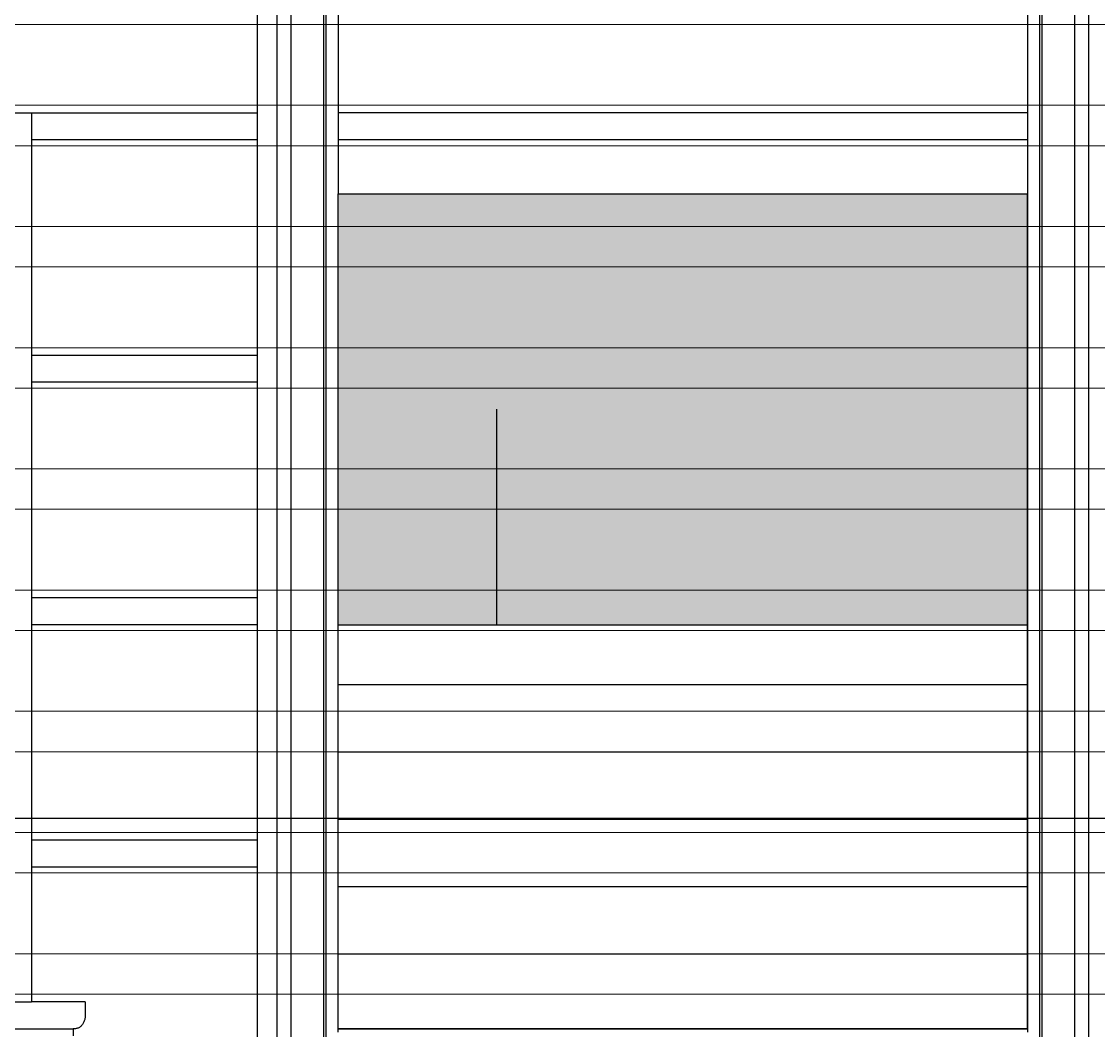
# Model space of a CAD drawing. Header units: inches. Extents: x 37.8 to 126.9, y 5.9 to 51.9.
# Drawn here: x 109.37 to 111.37, y 31.389 to 33.262 of the extents above; entities that cross this region are included whole.
import ezdxf

# ---------------------------------------------------------------- set-up
doc = ezdxf.new("R2010")
doc.units = ezdxf.units.IN
doc.header["$MEASUREMENT"] = 0
doc.layers.add('hatch', color=45, linetype='Continuous', lineweight=9)
doc.layers.add('LAYER1', color=8, linetype='Continuous', lineweight=9)
doc.layers.add('TEXT.', color=7, linetype='Continuous')

msp = doc.modelspace()

# ---------------------------------------------------------------- hatches: boundary and pattern name
h = msp.add_hatch(color=0)
h.dxf.hatch_style = 1
h.paths.add_polyline_path([(109.95803, 32.14228), (110.25155, 32.14228), (110.25155, 32.54228), (111.23803, 32.54228), (111.23803, 32.94228), (109.95803, 32.94228), (109.95803, 32.79228), (109.95803, 32.74228), (109.95803, 32.34228)])
at = {"true_color": 0x9898cc}
h = msp.add_hatch(dxfattribs=at)
h.set_pattern_fill('ANSI31', color=253, angle=135)
h.set_pattern_definition([(180, (290.93332, 356.28142), (-1e-17, -0.125), [])])
h.paths.add_polyline_path([(111.23803, 32.14228), (109.95803, 32.14228), (109.95803, 31.44228), (111.23803, 31.44228)])
at = {"layer": 'hatch'}
h = msp.add_hatch(color=256, dxfattribs=at)
h.dxf.hatch_style = 1
h.set_gradient(color1=(149, 180, 223), color2=(188, 208, 235), one_color=1, tint=0.83, name='INVCURVED')
h.paths.add_polyline_path([(110.25155, 32.14228), (111.23803, 32.14228), (111.23803, 32.54228), (110.25155, 32.54228)])
at = {"layer": 'LAYER1', "true_color": 0xc2b093}
h = msp.add_hatch(dxfattribs=at)
h.set_pattern_fill('ANSI32', color=253, scale=0.6, angle=135)
h.set_pattern_definition([(180, (290.93332, 359.28142), (-1e-17, -0.225), []), (180, (290.85832, 359.35642), (-1e-17, -0.225), [])])
h.paths.add_polyline_path([(106.05653, 37.34228), (106.05653, 37.54228), (106.05653, 37.59228), (106.05653, 37.99228), (106.05653, 38.04228), (106.05653, 38.44228), (106.05653, 38.49228), (106.05653, 38.84228), (107.05653, 38.84228), (107.05653, 38.49228), (107.05653, 38.44228), (107.05653, 38.04228), (107.05653, 37.99228), (107.05653, 37.59228), (107.05653, 37.54228), (107.05653, 37.34228)], flags=16)
h.paths.add_polyline_path([(107.99803, 37.34228), (107.99803, 37.54228), (107.99803, 37.59228), (107.99803, 37.99228), (107.99803, 38.04228), (107.99803, 38.44228), (107.99803, 38.49228), (107.99803, 38.84228), (108.99803, 38.84228), (108.99803, 38.49228), (108.99803, 38.44228), (108.99803, 38.04228), (108.99803, 37.99228), (108.99803, 37.59228), (108.99803, 37.54228), (108.99803, 37.34228)], flags=16)
h.paths.add_polyline_path([(116.59064, 26.14228), (116.59064, 26.94228), (117.19803, 26.94228), (117.19803, 26.14228)])
h.paths.add_polyline_path([(117.39803, 37.34228), (109.19803, 37.34228), (109.19803, 40.69228), (109.19803, 40.99228), (104.09803, 40.99228), (104.09803, 37.34228), (102.15807, 37.34228), (102.15807, 20.54228), (107.51799, 20.54228), (107.51799, 22.74228), (108.71799, 22.74228), (108.71799, 20.54228), (108.91799, 20.54228), (108.91799, 22.74228), (112.11799, 22.74228), (112.11799, 20.54228), (117.39803, 20.54228)])

# ---------------------------------------------------------------- linework, layer by layer
for p, q in [((111.23803, 33.49228), (111.23803, 33.09228)), ((111.26053, 33.49228), (111.26053, 33.09228)), ((111.26484, 33.49228), (111.26484, 33.09228)), ((111.32553, 33.49228), (111.32553, 33.09228)), ((111.35153, 33.49228), (111.35153, 33.09228)), ((109.80803, 33.09228), (109.80803, 33.44228)), ((109.84453, 33.09228), (109.84453, 33.44228)), ((109.87053, 33.09228), (109.87053, 33.44228)), ((109.93122, 33.09228), (109.93122, 33.44228)), ((109.93553, 33.09228), (109.93553, 33.44228)), ((109.95803, 33.44228), (109.95803, 33.09228)), ((105.83803, 33.09228), (109.38803, 33.09228)), ((109.38803, 33.09228), (109.80803, 33.09228)), ((109.38803, 33.09228), (109.38803, 32.79228)), ((109.80803, 33.04228), (109.80803, 33.09228)), ((109.84453, 33.04228), (109.84453, 33.09228)), ((109.87053, 33.04228), (109.87053, 33.09228)), ((109.93122, 33.04228), (109.93122, 33.09228)), ((109.93553, 33.04228), (109.93553, 33.09228)), ((111.23803, 33.09228), (109.95803, 33.09228)), ((109.95803, 33.09228), (109.95803, 33.04228)), ((111.23803, 33.09228), (111.23803, 33.04228)), ((111.26053, 33.09228), (111.26053, 33.04228)), ((111.26484, 33.09228), (111.26484, 33.04228)), ((111.32553, 33.09228), (111.32553, 33.04228)), ((111.35153, 33.09228), (111.35153, 33.04228)), ((109.80803, 33.04228), (109.38803, 33.04228)), ((109.80803, 32.64228), (109.80803, 33.04228)), ((109.84453, 32.64228), (109.84453, 33.04228)), ((109.87053, 32.64228), (109.87053, 33.04228)), ((109.93122, 32.64228), (109.93122, 33.04228)), ((109.93553, 32.64228), (109.93553, 33.04228)), ((111.23803, 33.04228), (109.95803, 33.04228)), ((109.95803, 33.04228), (109.95803, 32.94228)), ((111.23803, 33.04228), (111.23803, 32.94228)), ((111.26053, 33.04228), (111.26053, 32.64228)), ((111.26484, 33.04228), (111.26484, 32.64228)), ((111.32553, 33.04228), (111.32553, 32.64228)), ((111.35153, 33.04228), (111.35153, 32.64228)), ((109.95803, 32.94228), (111.23803, 32.94228)), ((109.95803, 32.64228), (109.95803, 32.94228)), ((111.23803, 32.94228), (111.23803, 31.39228)), ((111.23803, 31.39228), (111.23803, 32.94228)), ((109.38803, 32.79228), (109.38803, 32.74228)), ((109.38803, 32.74228), (109.38803, 32.34228)), ((109.80803, 32.64228), (109.38803, 32.64228)), ((109.80803, 32.59228), (109.80803, 32.64228)), ((109.84453, 32.59228), (109.84453, 32.64228)), ((109.87053, 32.59228), (109.87053, 32.64228)), ((109.93122, 32.59228), (109.93122, 32.64228)), ((109.93553, 32.59228), (109.93553, 32.64228)), ((109.95803, 32.59228), (109.95803, 32.64228)), ((111.26053, 32.64228), (111.26053, 32.59228)), ((111.26484, 32.64228), (111.26484, 32.59228)), ((111.32553, 32.64228), (111.32553, 32.59228)), ((111.35153, 32.64228), (111.35153, 32.59228)), ((109.80803, 32.59228), (109.38803, 32.59228)), ((109.80803, 32.19228), (109.80803, 32.59228)), ((109.84453, 32.19228), (109.84453, 32.59228)), ((109.87053, 32.19228), (109.87053, 32.59228)), ((109.93122, 32.19228), (109.93122, 32.59228)), ((109.93553, 32.19228), (109.93553, 32.59228)), ((109.95803, 32.19228), (109.95803, 32.59228)), ((111.26053, 32.59228), (111.26053, 32.19228)), ((111.26484, 32.59228), (111.26484, 32.19228)), ((111.32553, 32.59228), (111.32553, 32.19228)), ((111.35153, 32.59228), (111.35153, 32.19228)), ((110.25155, 32.54228), (110.25155, 32.14228)), ((109.38803, 32.34228), (109.38803, 32.29228)), ((109.38803, 32.29228), (109.38803, 31.89228)), ((109.80803, 32.19228), (109.38803, 32.19228)), ((109.80803, 32.14228), (109.80803, 32.19228)), ((109.84453, 32.14228), (109.84453, 32.19228)), ((109.87053, 32.14228), (109.87053, 32.19228)), ((109.93122, 32.14228), (109.93122, 32.19228)), ((109.93553, 32.14228), (109.93553, 32.19228)), ((109.95803, 32.14228), (109.95803, 32.19228)), ((111.26053, 32.19228), (111.26053, 32.14228)), ((111.26484, 32.19228), (111.26484, 32.14228)), ((111.32553, 32.19228), (111.32553, 32.14228)), ((111.35153, 32.19228), (111.35153, 32.14228)), ((109.80803, 32.14228), (109.38803, 32.14228)), ((109.80803, 31.74228), (109.80803, 32.14228)), ((109.84453, 31.74228), (109.84453, 32.14228)), ((109.87053, 31.74228), (109.87053, 32.14228)), ((109.93122, 31.74228), (109.93122, 32.14228)), ((109.93553, 31.74228), (109.93553, 32.14228)), ((109.95803, 31.74228), (109.95803, 32.14228)), ((111.26053, 32.14228), (111.26053, 31.74228)), ((111.26484, 32.14228), (111.26484, 31.74228)), ((111.32553, 32.14228), (111.32553, 31.74228)), ((111.35153, 32.14228), (111.35153, 31.74228)), ((109.38803, 31.89228), (109.38803, 31.84228)), ((109.38803, 31.84228), (109.38803, 31.44228)), ((109.80803, 31.74228), (109.38803, 31.74228)), ((109.80803, 31.69228), (109.80803, 31.74228)), ((109.84453, 31.69228), (109.84453, 31.74228)), ((109.87053, 31.69228), (109.87053, 31.74228)), ((109.93122, 31.69228), (109.93122, 31.74228)), ((109.93553, 31.69228), (109.93553, 31.74228)), ((109.95803, 31.69228), (109.95803, 31.74228)), ((111.26053, 31.74228), (111.26053, 31.69228)), ((111.26484, 31.74228), (111.26484, 31.69228)), ((111.32553, 31.74228), (111.32553, 31.69228)), ((111.35153, 31.74228), (111.35153, 31.69228)), ((109.80803, 31.69228), (109.38803, 31.69228)), ((109.80803, 31.29228), (109.80803, 31.69228)), ((109.84453, 31.29228), (109.84453, 31.69228)), ((109.87053, 31.29228), (109.87053, 31.69228)), ((109.93122, 31.29228), (109.93122, 31.69228)), ((109.93553, 31.29228), (109.93553, 31.69228)), ((109.95803, 31.39228), (109.95803, 31.69228)), ((111.26053, 31.69228), (111.26053, 31.29228)), ((111.26484, 31.69228), (111.26484, 31.29228)), ((111.32553, 31.69228), (111.32553, 31.29228)), ((111.35153, 31.69228), (111.35153, 31.29228)), ((109.35153, 31.44228), (109.38803, 31.44228)), ((109.48803, 31.44228), (109.38803, 31.44228)), ((109.48803, 31.44228), (109.48803, 31.41728)), ((109.48289, 31.40016), (109.48205, 31.39905)), ((109.48368, 31.40134), (109.48289, 31.40016)), ((109.48441, 31.40258), (109.48368, 31.40134)), ((109.48508, 31.40388), (109.48441, 31.40258)), ((109.48568, 31.40523), (109.48508, 31.40388)), ((109.48623, 31.40663), (109.48568, 31.40523)), ((109.4867, 31.40807), (109.48623, 31.40663)), ((109.4871, 31.40955), (109.4867, 31.40807)), ((109.48743, 31.41106), (109.4871, 31.40955)), ((109.48769, 31.41259), (109.48743, 31.41106)), ((109.48788, 31.41414), (109.48769, 31.41259)), ((109.48799, 31.41571), (109.48788, 31.41414)), ((109.48803, 31.41728), (109.48799, 31.41571)), ((105.79803, 31.39228), (109.42803, 31.39228)), ((109.42803, 31.39228), (109.46592, 31.39228)), ((109.46592, 31.39228), (109.46592, 31.37894)), ((109.46908, 31.39228), (109.46592, 31.39228)), ((109.47027, 31.39233), (109.46908, 31.39228)), ((109.47145, 31.39247), (109.47027, 31.39233)), ((109.47263, 31.39272), (109.47145, 31.39247)), ((109.47379, 31.39306), (109.47263, 31.39272)), ((109.47493, 31.3935), (109.47379, 31.39306)), ((109.47605, 31.39403), (109.47493, 31.3935)), ((109.47715, 31.39466), (109.47605, 31.39403)), ((109.47821, 31.39537), (109.47715, 31.39466)), ((109.47923, 31.39617), (109.47821, 31.39537)), ((109.48022, 31.39705), (109.47923, 31.39617)), ((109.48116, 31.39801), (109.48022, 31.39705)), ((109.48205, 31.39905), (109.48116, 31.39801)), ((109.95803, 31.39228), (111.23803, 31.39228)), ((109.95803, 31.38581), (109.95803, 31.39228)), ((111.23803, 31.39228), (111.23803, 31.38581))]:
    msp.add_line(p, q)
msp.add_lwpolyline([(109.95803, 32.14228), (111.23803, 32.14228), (111.23803, 31.39228), (109.95803, 31.39228)], close=True)
at = {"layer": 'TEXT.', "color": 8}
msp.add_line((116.3116, 31.7825), (101.05421, 31.7825), dxfattribs=at)

doc.saveas('drawing.dxf')
